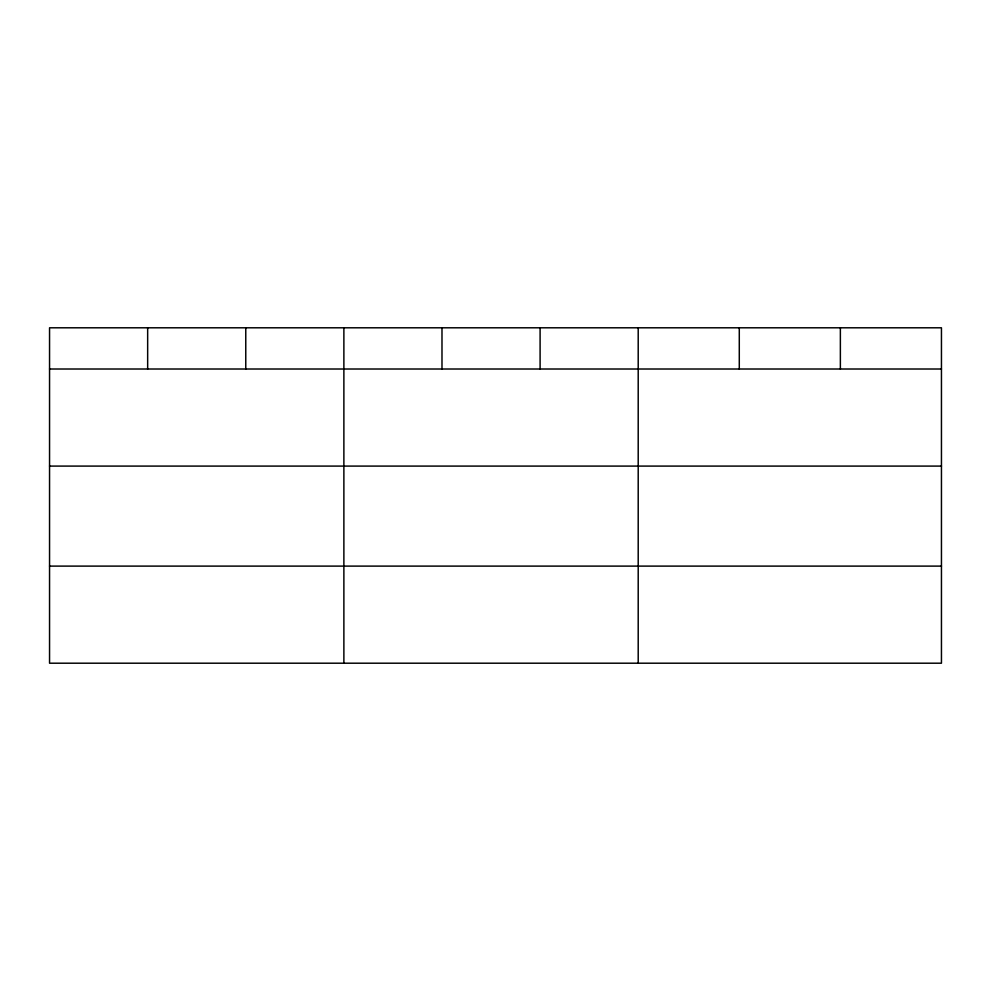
<?xml version="1.0" encoding="UTF-8"?>
<svg xmlns="http://www.w3.org/2000/svg" width="991" height="991" viewBox="0 0 991 991"><rect width="100%" height="100%" fill="white"/><g stroke="black" fill="none" stroke-linecap="round" stroke-linejoin="round"><path stroke-width="1.49" d="M941.45 466.092L941.45 327.798L49.55 327.798L49.55 663.202L941.45 663.202L941.45 466.092L49.55 466.092M49.55 369.011L941.45 369.011M49.55 566.109L941.45 566.109M840.368 327.798L840.368 369.011M739.286 327.798L739.286 369.011M638.204 327.798L638.204 663.202M540.095 327.798L540.095 369.011M441.986 327.798L441.986 369.011M343.877 327.798L343.877 663.202M245.768 327.798L245.768 369.011M147.659 327.798L147.659 369.011"/></g></svg>
